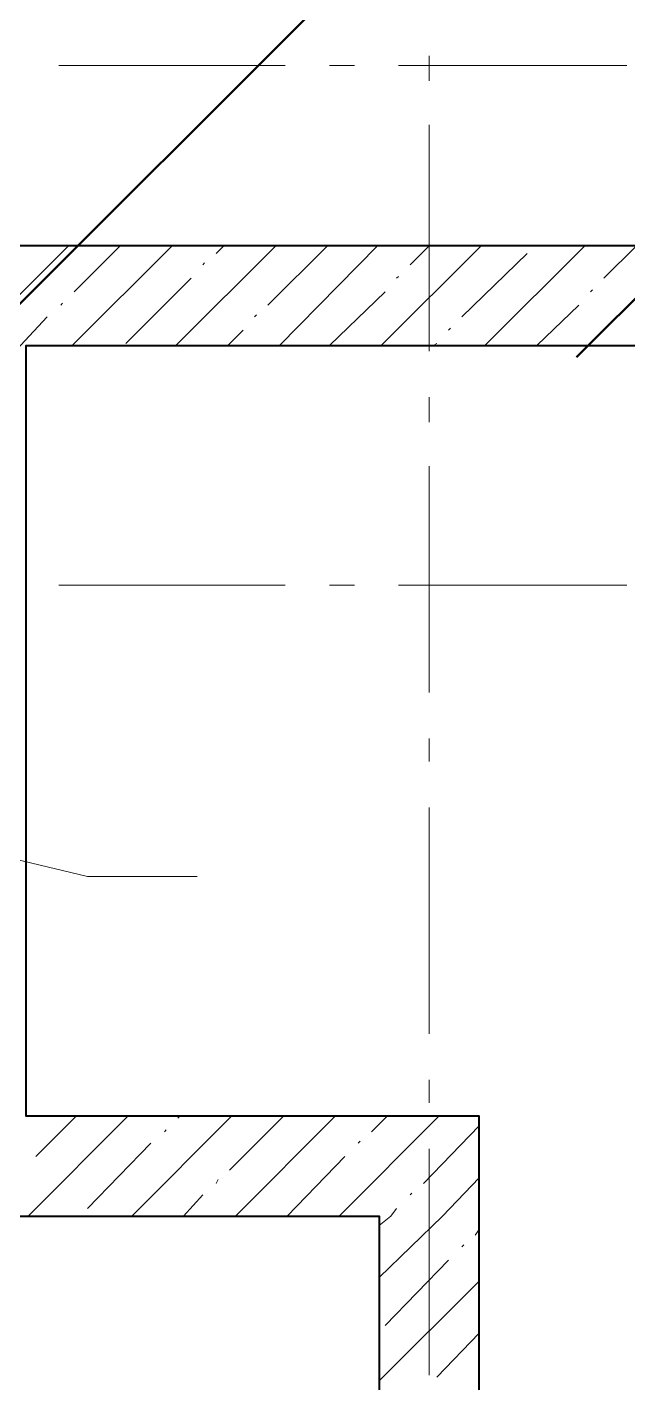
# Model space of a CAD drawing. Header units: millimetres. Extents: x -213547 to 415037, y -3642 to 106956.
# Drawn here: x -109112 to -107786, y 20498 to 23493 of the extents above; entities that cross this region are included whole.
import ezdxf

# ---------------------------------------------------------------- set-up
doc = ezdxf.new("R2010")
doc.units = ezdxf.units.MM
doc.layers.add('953 СКБ ЛК CF15.1', color=3, linetype='Continuous', lineweight=50)

msp = doc.modelspace()

# ---------------------------------------------------------------- hatches: boundary and pattern name
at = {"layer": '953 СКБ ЛК CF15.1'}
h = msp.add_hatch(dxfattribs=at)
h.set_pattern_fill('ANSI31', color=256, scale=300)
h.paths.add_polyline_path([(-106307.9, 25713.8), (-106621.9, 25714.5), (-107786.8, 25717.2), (-107786.7, 25792.2), (-107785.9, 26121.2), (-108669.9, 26123.3), (-110305.9, 26127.2), (-111794.8, 26151.7), (-111798.5, 24597.7), (-108259.5, 24589.3), (-107768.5, 24588.2), (-107769.2, 24296.2), (-108254.7, 24297.3), (-111961.2, 24306), (-111956.8, 26152), (-113555.8, 26155.8), (-113555.9, 26134.8), (-113813.9, 26135.4), (-113831.5, 18647.4), (-112324.5, 18643.9), (-112314.8, 22773.9), (-110613.4, 22769.9), (-106314.8, 22759.8)])

# ---------------------------------------------------------------- linework, layer by layer
at = {"lineweight": 40}
msp.add_lwpolyline([(-113778.3, 26411.6), (-106250.3, 26411.6), (-106250.3, 23009.8), (-112037.1, 23009.8), (-112257.4, 23009.8), (-112257.4, 18875.1), (-112354.9, 18875.1), (-112354.9, 18654.8), (-112037.1, 18654.8), (-112037.1, 18875.1), (-112037.1, 20866.2), (-108334.6, 20866.2), (-108334.6, 20468), (-108114.3, 20468), (-108114.3, 20866.2), (-108114.3, 21086.5), (-109114.1, 21086.5), (-109114.1, 22789.5), (-106030, 22789.5), (-106030, 23009.8), (-106030, 26411.6), (-104132.1, 26411.6)], dxfattribs=at)
at = {"lineweight": 9}
for points in [[(-108224.4, 23374.1), (-108224.4, 23429.2)], [(-109042, 23408), (-108542.2, 23408)], [(-108444.7, 23408), (-108389.6, 23408)], [(-108292.2, 23408), (-107788.1, 23408)], [(-108224.4, 22776.8), (-108224.4, 23276.7)], [(-109334.4, 22696.3), (-109241.2, 22789.5), (-109020.9, 23009.8)], [(-109012.4, 22789.5), (-108792.1, 23009.8)], [(-109008.2, 22908.1), (-108906.5, 23009.8)], [(-108783.6, 22789.5), (-108563.3, 23009.8)], [(-108694.7, 22992.8), (-108677.7, 23009.8)], [(-108580.3, 22878.5), (-108449, 23009.8)], [(-108554.9, 22789.5), (-108338.8, 23009.8)], [(-108330.3, 22789.5), (-108110, 23009.8)], [(-108266.8, 22967.4), (-108224.4, 23009.8)], [(-108101.6, 22789.5), (-107881.3, 23009.8)], [(-107872.8, 22789.5), (-107652.5, 23009.8)], [(-107838.9, 22937.8), (-107766.9, 23009.8)], [(-108152.4, 22853), (-108008.4, 22992.8)], [(-108724.3, 22967.4), (-108720.1, 22971.7)], [(-108893.8, 22793.7), (-108749.7, 22937.8)], [(-108296.4, 22937.8), (-108292.2, 22942)], [(-109037.8, 22878.5), (-109033.6, 22882.7)], [(-108444.7, 22789.5), (-108321.9, 22908.1)], [(-107868.6, 22908.1), (-107864.3, 22912.3)], [(-109207.3, 22709), (-109126.8, 22789.5), (-109067.5, 22853)], [(-108609.9, 22853), (-108605.7, 22857.3)], [(-107987.2, 22789.5), (-107894, 22878.5)], [(-108669.2, 22789.5), (-108635.4, 22823.4)], [(-108182.1, 22823.4), (-108177.8, 22827.6)], [(-108216, 22789.5), (-108207.5, 22793.7)], [(-108224.4, 22620), (-108224.4, 22675.1)], [(-108224.4, 22022.7), (-108224.4, 22522.6)], [(-109042, 22259.9), (-108542.2, 22259.9)], [(-108444.7, 22259.9), (-108389.6, 22259.9)], [(-108292.2, 22259.9), (-107788.1, 22259.9)], [(-110956.9, 22090.5), (-108978.5, 21616), (-108737, 21616)], [(-108224.4, 21870.2), (-108224.4, 21921)], [(-108224.4, 21268.6), (-108224.4, 21768.5)], [(-108224.4, 21116.1), (-108224.4, 21167)], [(-109109.8, 20866.2), (-108889.5, 21086.5)], [(-109092.9, 20997.5), (-109003.9, 21086.5)], [(-108881.1, 20866.2), (-108660.8, 21086.5)], [(-108779.4, 21082.2), (-108775.2, 21086.5)], [(-108665, 20967.9), (-108546.4, 21086.5)], [(-108652.3, 20866.2), (-108432, 21086.5)], [(-108423.5, 20866.2), (-108203.2, 21086.5)], [(-108351.5, 21052.6), (-108317.6, 21086.5)], [(-108809, 21052.6), (-108804.8, 21056.8)], [(-108237.1, 20938.2), (-108114.3, 21065.3)], [(-108978.5, 20883.1), (-108838.7, 21027.2)], [(-108381.2, 21027.2), (-108376.9, 21031.4)], [(-108537.9, 20866.2), (-108410.8, 20997.5)], [(-108224.4, 20514.6), (-108224.4, 21014.5)], [(-108694.7, 20938.2), (-108690.4, 20946.7)], [(-108334.6, 20730.6), (-108194.8, 20866.2), (-108114.3, 20950.9)], [(-108766.7, 20866.2), (-108724.3, 20912.8)], [(-108266.8, 20912.8), (-108262.6, 20917)], [(-108334.6, 20845), (-108309.2, 20866.2), (-108296.4, 20883.1)], [(-108122.8, 20823.8), (-108114.3, 20836.5)], [(-108152.4, 20798.4), (-108148.2, 20802.6)], [(-108321.9, 20624.7), (-108182.1, 20768.8)], [(-108334.6, 20501.9), (-108114.3, 20722.2)], [(-108207.5, 20510.3), (-108114.3, 20607.8)]]:
    msp.add_lwpolyline(points, dxfattribs=at)

doc.saveas('drawing.dxf')
